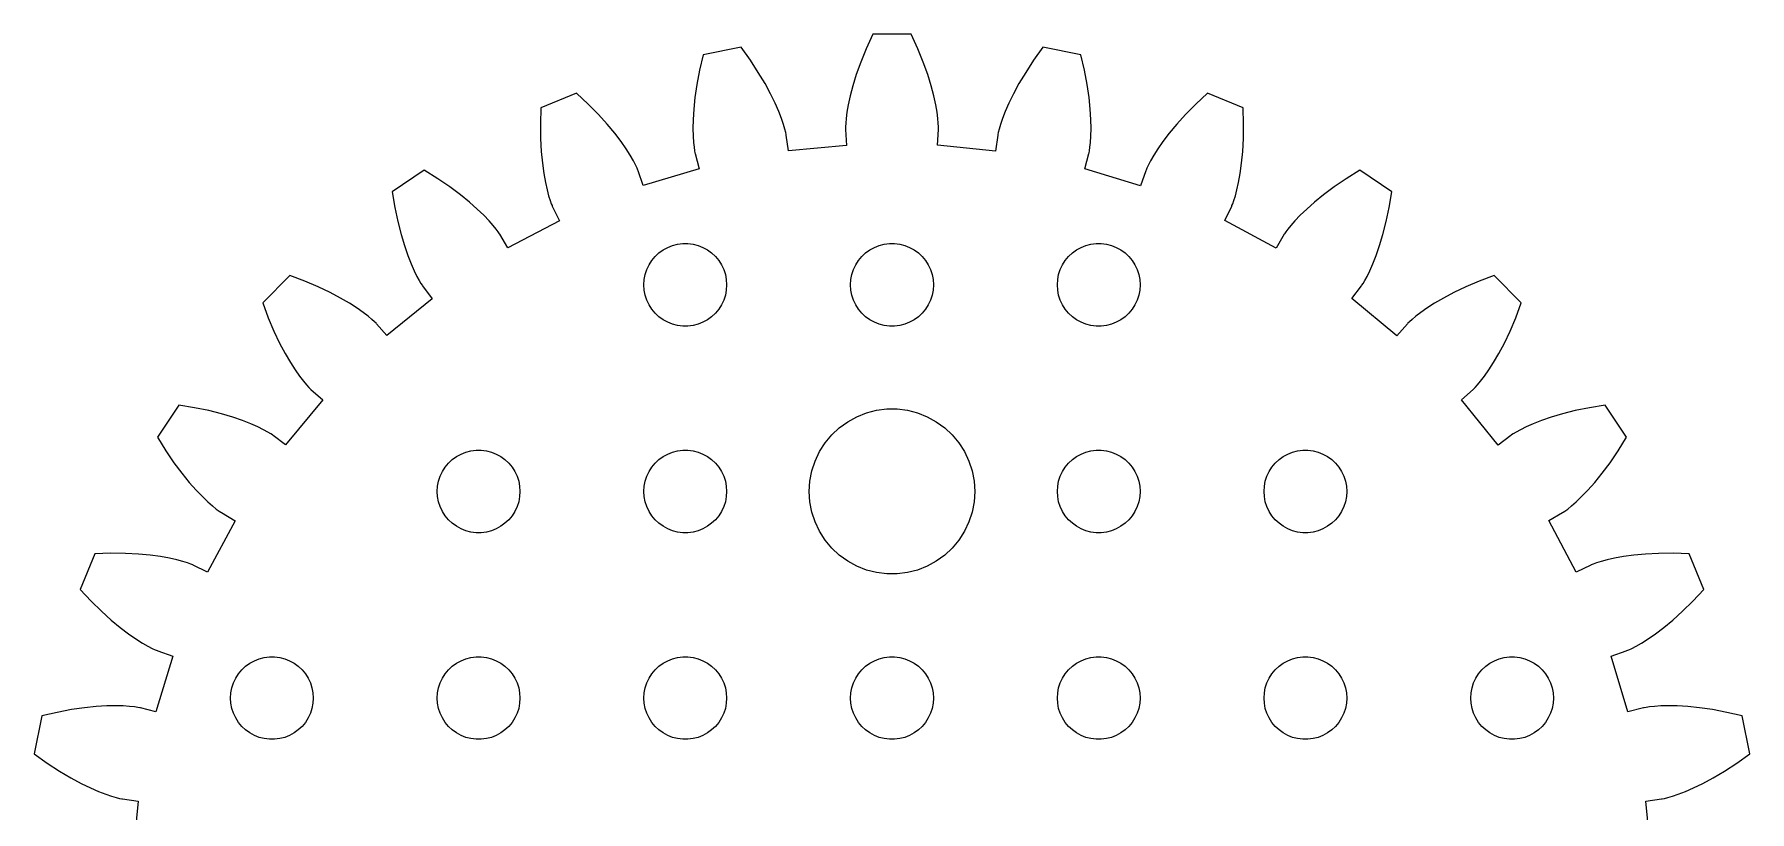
# Model space of a CAD drawing. Header units: metres. Extents: x -31.6 to 31.6, y 78.4 to 141.6.
# Drawn here: x -31.1 to 31.1, y 113.4 to 141.6 of the extents above; entities that cross this region are included whole.
import ezdxf

# ---------------------------------------------------------------- set-up
doc = ezdxf.new("R2010")
doc.units = ezdxf.units.M

msp = doc.modelspace()

# ---------------------------------------------------------------- linework, layer by layer
for p, q in [((-0.699661, 141.594), (-0.93837, 141.068)), ((0.699661, 141.594), (-0.699661, 141.594)), ((0.93837, 141.068), (0.699661, 141.594)), ((-6.84988, 140.85), (-6.98137, 140.288)), ((-5.47745, 141.123), (-6.84988, 140.85)), ((-5.14069, 140.654), (-5.47745, 141.123)), ((-0.93837, 141.068), (-1.13586, 140.579)), ((1.13586, 140.579), (0.93837, 141.068)), ((5.47745, 141.123), (5.14069, 140.654)), ((6.84988, 140.85), (5.47745, 141.123)), ((6.98137, 140.288), (6.84988, 140.85)), ((-6.98137, 140.288), (-7.07965, 139.77)), ((-4.85156, 140.213), (-5.14069, 140.654)), ((-4.60703, 139.803), (-4.85156, 140.213)), ((-1.29575, 140.129), (-1.42169, 139.721)), ((-1.13586, 140.579), (-1.29575, 140.129)), ((1.29575, 140.129), (1.13586, 140.579)), ((1.42169, 139.721), (1.29575, 140.129)), ((4.85156, 140.213), (4.60703, 139.803)), ((5.14069, 140.654), (4.85156, 140.213)), ((7.07965, 139.77), (6.98137, 140.288)), ((-11.4441, 139.457), (-12.7369, 138.921)), ((-11.0222, 139.062), (-11.4441, 139.457)), ((-7.07965, 139.77), (-7.14873, 139.297)), ((-4.40392, 139.427), (-4.60703, 139.803)), ((-1.42169, 139.721), (-1.51755, 139.357)), ((1.51755, 139.357), (1.42169, 139.721)), ((4.60703, 139.803), (4.40392, 139.427)), ((7.14873, 139.297), (7.07965, 139.77)), ((11.4441, 139.457), (11.0222, 139.062)), ((12.7369, 138.921), (11.4441, 139.457)), ((-12.7369, 138.921), (-12.7561, 138.344)), ((-10.6526, 138.686), (-11.0222, 139.062)), ((-7.19266, 138.873), (-7.21559, 138.497)), ((-7.14873, 139.297), (-7.19266, 138.873)), ((-4.23882, 139.089), (-4.40392, 139.427)), ((-4.10822, 138.789), (-4.23882, 139.089)), ((-1.58725, 139.038), (-1.63481, 138.766)), ((-1.51755, 139.357), (-1.58725, 139.038)), ((1.58725, 139.038), (1.51755, 139.357)), ((1.63481, 138.766), (1.58725, 139.038)), ((4.23882, 139.089), (4.10822, 138.789)), ((4.40392, 139.427), (4.23882, 139.089)), ((7.19266, 138.873), (7.14873, 139.297)), ((7.21559, 138.497), (7.19266, 138.873)), ((11.0222, 139.062), (10.6526, 138.686)), ((12.7561, 138.344), (12.7369, 138.921)), ((-12.7561, 138.344), (-12.7514, 137.816)), ((-10.3328, 138.331), (-10.6526, 138.686)), ((-10.0603, 138.003), (-10.3328, 138.331)), ((-7.21559, 138.497), (-7.22171, 138.17)), ((-4.00847, 138.532), (-4.10822, 138.789)), ((-3.93579, 138.318), (-4.00847, 138.532)), ((-3.88631, 138.149), (-3.93579, 138.318)), ((-1.68585, 138.241), (-1.68629, 138.165)), ((-1.67995, 138.366), (-1.68585, 138.241)), ((-1.66432, 138.541), (-1.67995, 138.366)), ((-1.63481, 138.766), (-1.66432, 138.541)), ((1.66432, 138.541), (1.63481, 138.766)), ((1.67995, 138.366), (1.66432, 138.541)), ((1.68585, 138.241), (1.67995, 138.366)), ((1.68629, 138.165), (1.68585, 138.241)), ((3.93579, 138.318), (3.88631, 138.149)), ((4.00847, 138.532), (3.93579, 138.318)), ((4.10822, 138.789), (4.00847, 138.532)), ((7.22171, 138.17), (7.21559, 138.497)), ((10.3328, 138.331), (10.0603, 138.003)), ((10.6526, 138.686), (10.3328, 138.331)), ((12.7514, 137.816), (12.7561, 138.344)), ((-12.7514, 137.816), (-12.727, 137.34)), ((-9.83228, 137.703), (-10.0603, 138.003)), ((-9.6458, 137.435), (-9.83228, 137.703)), ((-7.22171, 138.17), (-7.21526, 137.894)), ((-7.21526, 137.894), (-7.20049, 137.668)), ((-7.20049, 137.668), (-7.18164, 137.493)), ((-3.85603, 138.027), (-3.88631, 138.149)), ((-3.84091, 137.953), (-3.85603, 138.027)), ((-3.83679, 137.928), (-3.84091, 137.953)), ((-3.75867, 137.36), (-3.83679, 137.928)), ((-1.68629, 138.165), (-1.6855, 138.14)), ((-1.6855, 138.14), (-1.65065, 137.558)), ((1.65118, 137.567), (1.6855, 138.14)), ((3.75746, 137.351), (1.65118, 137.567)), ((1.6855, 138.14), (1.68629, 138.165)), ((3.83679, 137.928), (3.75746, 137.351)), ((3.84091, 137.953), (3.83679, 137.928)), ((3.85603, 138.027), (3.84091, 137.953)), ((3.88631, 138.149), (3.85603, 138.027)), ((7.18164, 137.493), (7.20049, 137.668)), ((7.20049, 137.668), (7.21526, 137.894)), ((7.21526, 137.894), (7.22171, 138.17)), ((9.83228, 137.703), (9.6458, 137.435)), ((10.0603, 138.003), (9.83228, 137.703)), ((12.727, 137.34), (12.7514, 137.816)), ((-12.727, 137.34), (-12.6872, 136.915)), ((-9.49771, 137.201), (-9.6458, 137.435)), ((-9.38467, 137.006), (-9.49771, 137.201)), ((-9.30321, 136.85), (-9.38467, 137.006)), ((-7.18164, 137.493), (-7.16296, 137.369)), ((-7.16296, 137.369), (-7.1487, 137.295)), ((-7.1487, 137.295), (-7.14302, 137.271)), ((-7.14302, 137.271), (-6.99532, 136.707)), ((-1.65065, 137.558), (-3.75867, 137.36)), ((6.99756, 136.715), (7.14302, 137.271)), ((7.14302, 137.271), (7.1487, 137.295)), ((7.1487, 137.295), (7.16296, 137.369)), ((7.16296, 137.369), (7.18164, 137.493)), ((9.38467, 137.006), (9.30321, 136.85)), ((9.49771, 137.201), (9.38467, 137.006)), ((9.6458, 137.435), (9.49771, 137.201)), ((12.6872, 136.915), (12.727, 137.34)), ((-16.9709, 136.658), (-18.1344, 135.881)), ((-16.4801, 136.353), (-16.9709, 136.658)), ((-16.0442, 136.056), (-16.4801, 136.353)), ((-12.6872, 136.915), (-12.6363, 136.541)), ((-12.6363, 136.541), (-12.5787, 136.22)), ((-9.24976, 136.736), (-9.30321, 136.85)), ((-9.2205, 136.667), (-9.24976, 136.736)), ((-9.21164, 136.643), (-9.2205, 136.667)), ((-9.02405, 136.101), (-9.21164, 136.643)), ((-6.99532, 136.707), (-9.02405, 136.101)), ((9.02116, 136.092), (6.99756, 136.715)), ((9.21164, 136.643), (9.02116, 136.092)), ((9.2205, 136.667), (9.21164, 136.643)), ((9.24976, 136.736), (9.2205, 136.667)), ((9.30321, 136.85), (9.24976, 136.736)), ((12.5787, 136.22), (12.6363, 136.541)), ((12.6363, 136.541), (12.6872, 136.915)), ((16.4801, 136.353), (16.0442, 136.056)), ((16.9709, 136.658), (16.4801, 136.353)), ((18.1344, 135.881), (16.9709, 136.658)), ((-18.1344, 135.881), (-18.0406, 135.311)), ((-15.6614, 135.771), (-16.0442, 136.056)), ((-15.33, 135.502), (-15.6614, 135.771)), ((-12.5787, 136.22), (-12.5184, 135.95)), ((-12.5184, 135.95), (-12.4599, 135.732)), ((-12.4599, 135.732), (-12.4073, 135.564)), ((12.4073, 135.564), (12.4599, 135.732)), ((12.4599, 135.732), (12.5184, 135.95)), ((12.5184, 135.95), (12.5787, 136.22)), ((15.6614, 135.771), (15.33, 135.502)), ((16.0442, 136.056), (15.6614, 135.771)), ((18.0406, 135.311), (18.1344, 135.881)), ((-18.0406, 135.311), (-17.9331, 134.794)), ((-15.0479, 135.252), (-15.33, 135.502)), ((-14.8127, 135.026), (-15.0479, 135.252)), ((-12.4073, 135.564), (-12.3648, 135.446)), ((-12.3648, 135.446), (-12.3364, 135.376)), ((-12.3364, 135.376), (-12.326, 135.353)), ((-12.326, 135.353), (-12.0712, 134.829)), ((12.075, 134.837), (12.326, 135.353)), ((12.326, 135.353), (12.3364, 135.376)), ((12.3364, 135.376), (12.3648, 135.446)), ((12.3648, 135.446), (12.4073, 135.564)), ((15.0479, 135.252), (14.8127, 135.026)), ((15.33, 135.502), (15.0479, 135.252)), ((17.9331, 134.794), (18.0406, 135.311)), ((-17.9331, 134.794), (-17.8162, 134.332)), ((-14.6219, 134.826), (-14.8127, 135.026)), ((-14.4729, 134.656), (-14.6219, 134.826)), ((-14.3626, 134.519), (-14.4729, 134.656)), ((-14.288, 134.418), (-14.3626, 134.519)), ((-12.0712, 134.829), (-13.9426, 133.839)), ((13.9382, 133.831), (12.075, 134.837)), ((14.3626, 134.519), (14.288, 134.418)), ((14.4729, 134.656), (14.3626, 134.519)), ((14.6219, 134.826), (14.4729, 134.656)), ((14.8127, 135.026), (14.6219, 134.826)), ((17.8162, 134.332), (17.9331, 134.794)), ((-17.8162, 134.332), (-17.6942, 133.922)), ((-17.6942, 133.922), (-17.5715, 133.566)), ((-14.2458, 134.356), (-14.288, 134.418)), ((-14.2325, 134.334), (-14.2458, 134.356)), ((-13.9426, 133.839), (-14.2325, 134.334)), ((-8.30373, 133.766), (-8.13866, 133.857)), ((-8.13866, 133.857), (-7.96352, 133.927)), ((-7.96352, 133.927), (-7.78107, 133.973)), ((-7.78107, 133.973), (-7.59418, 133.997)), ((-7.59418, 133.997), (-7.40581, 133.997)), ((-7.40581, 133.997), (-7.21892, 133.973)), ((-7.21892, 133.973), (-7.03647, 133.927)), ((-7.03647, 133.927), (-6.86133, 133.857)), ((-6.86133, 133.857), (-6.69626, 133.766)), ((-0.803726, 133.766), (-0.638657, 133.857)), ((-0.638657, 133.857), (-0.463516, 133.927)), ((-0.463516, 133.927), (-0.281067, 133.973)), ((-0.281067, 133.973), (-0.094177, 133.997)), ((-0.094177, 133.997), (0.094177, 133.997)), ((0.094177, 133.997), (0.281067, 133.973)), ((0.281067, 133.973), (0.463516, 133.927)), ((0.463516, 133.927), (0.638657, 133.857)), ((0.638657, 133.857), (0.803726, 133.766)), ((6.69626, 133.766), (6.86133, 133.857)), ((6.86133, 133.857), (7.03647, 133.927)), ((7.03647, 133.927), (7.21892, 133.973)), ((7.21892, 133.973), (7.40581, 133.997)), ((7.40581, 133.997), (7.59418, 133.997)), ((7.59418, 133.997), (7.78107, 133.973)), ((7.78107, 133.973), (7.96352, 133.927)), ((7.96352, 133.927), (8.13866, 133.857)), ((8.13866, 133.857), (8.30373, 133.766)), ((14.2325, 134.334), (13.9382, 133.831)), ((14.2458, 134.356), (14.2325, 134.334)), ((14.288, 134.418), (14.2458, 134.356)), ((17.5715, 133.566), (17.6942, 133.922)), ((17.6942, 133.922), (17.8162, 134.332)), ((-17.5715, 133.566), (-17.4522, 133.262)), ((-17.4522, 133.262), (-17.3405, 133.009)), ((-8.89465, 133.052), (-8.81445, 133.223)), ((-8.81445, 133.223), (-8.71352, 133.382)), ((-8.71352, 133.382), (-8.59344, 133.527)), ((-8.59344, 133.527), (-8.45613, 133.656)), ((-8.45613, 133.656), (-8.30373, 133.766)), ((-6.69626, 133.766), (-6.54385, 133.656)), ((-6.54385, 133.656), (-6.40654, 133.527)), ((-6.40654, 133.527), (-6.28647, 133.382)), ((-6.28647, 133.382), (-6.18553, 133.223)), ((-6.18553, 133.223), (-6.10533, 133.052)), ((-1.39465, 133.052), (-1.31445, 133.223)), ((-1.31445, 133.223), (-1.21352, 133.382)), ((-1.21352, 133.382), (-1.09344, 133.527)), ((-1.09344, 133.527), (-0.956131, 133.656)), ((-0.956131, 133.656), (-0.803726, 133.766)), ((0.803726, 133.766), (0.956131, 133.656)), ((0.956131, 133.656), (1.09344, 133.527)), ((1.09344, 133.527), (1.21352, 133.382)), ((1.21352, 133.382), (1.31445, 133.223)), ((1.31445, 133.223), (1.39465, 133.052)), ((6.10533, 133.052), (6.18553, 133.223)), ((6.18553, 133.223), (6.28647, 133.382)), ((6.28647, 133.382), (6.40654, 133.527)), ((6.40654, 133.527), (6.54385, 133.656)), ((6.54385, 133.656), (6.69626, 133.766)), ((8.30373, 133.766), (8.45613, 133.656)), ((8.45613, 133.656), (8.59344, 133.527)), ((8.59344, 133.527), (8.71352, 133.382)), ((8.71352, 133.382), (8.81445, 133.223)), ((8.81445, 133.223), (8.89465, 133.052)), ((17.3405, 133.009), (17.4522, 133.262)), ((17.4522, 133.262), (17.5715, 133.566)), ((-21.8455, 132.835), (-22.835, 131.846)), ((-21.3047, 132.632), (-21.8455, 132.835)), ((-20.8192, 132.426), (-21.3047, 132.632)), ((-17.3405, 133.009), (-17.2406, 132.807)), ((-17.2406, 132.807), (-17.1562, 132.652)), ((-17.1562, 132.652), (-17.0915, 132.545)), ((-9, 132.5), (-8.98816, 132.688)), ((-8.98816, 132.688), (-8.95287, 132.873)), ((-8.95287, 132.873), (-8.89465, 133.052)), ((-6.10533, 133.052), (-6.04712, 132.873)), ((-6.04712, 132.873), (-6.01183, 132.688)), ((-6.01183, 132.688), (-6, 132.5)), ((-1.5, 132.5), (-1.48816, 132.688)), ((-1.48816, 132.688), (-1.45287, 132.873)), ((-1.45287, 132.873), (-1.39465, 133.052)), ((1.39465, 133.052), (1.45287, 132.873)), ((1.45287, 132.873), (1.48816, 132.688)), ((1.48816, 132.688), (1.5, 132.5)), ((6, 132.5), (6.01183, 132.688)), ((6.01183, 132.688), (6.04712, 132.873)), ((6.04712, 132.873), (6.10533, 133.052)), ((8.89465, 133.052), (8.95287, 132.873)), ((8.95287, 132.873), (8.98816, 132.688)), ((8.98816, 132.688), (9, 132.5)), ((17.0915, 132.545), (17.1562, 132.652)), ((17.1562, 132.652), (17.2406, 132.807)), ((17.2406, 132.807), (17.3405, 133.009)), ((21.3047, 132.632), (20.8192, 132.426)), ((21.8455, 132.835), (21.3047, 132.632)), ((22.835, 131.846), (21.8455, 132.835)), ((-20.3882, 132.221), (-20.8192, 132.426)), ((-20.0107, 132.021), (-20.3882, 132.221)), ((-19.6852, 131.831), (-20.0107, 132.021)), ((-16.6831, 131.997), (-18.3254, 130.661)), ((-17.0915, 132.545), (-17.05, 132.482)), ((-17.05, 132.482), (-17.0354, 132.461)), ((-17.0354, 132.461), (-16.6831, 131.997)), ((-8.98816, 132.312), (-9, 132.5)), ((-8.95287, 132.127), (-8.98816, 132.312)), ((-8.89465, 131.948), (-8.95287, 132.127)), ((-6.04712, 132.127), (-6.10533, 131.948)), ((-6.01183, 132.312), (-6.04712, 132.127)), ((-6, 132.5), (-6.01183, 132.312)), ((-1.48816, 132.312), (-1.5, 132.5)), ((-1.45287, 132.127), (-1.48816, 132.312)), ((-1.39465, 131.948), (-1.45287, 132.127)), ((1.45287, 132.127), (1.39465, 131.948)), ((1.48816, 132.312), (1.45287, 132.127)), ((1.5, 132.5), (1.48816, 132.312)), ((6.01183, 132.312), (6, 132.5)), ((6.04712, 132.127), (6.01183, 132.312)), ((6.10533, 131.948), (6.04712, 132.127)), ((8.95287, 132.127), (8.89465, 131.948)), ((8.98816, 132.312), (8.95287, 132.127)), ((9, 132.5), (8.98816, 132.312)), ((16.6885, 132.004), (17.0354, 132.461)), ((18.3196, 130.654), (16.6885, 132.004)), ((17.0354, 132.461), (17.05, 132.482)), ((17.05, 132.482), (17.0915, 132.545)), ((20.0107, 132.021), (19.6852, 131.831)), ((20.3882, 132.221), (20.0107, 132.021)), ((20.8192, 132.426), (20.3882, 132.221)), ((-22.835, 131.846), (-22.6318, 131.305)), ((-19.4104, 131.655), (-19.6852, 131.831)), ((-19.1843, 131.496), (-19.4104, 131.655)), ((-19.0049, 131.359), (-19.1843, 131.496)), ((-18.8701, 131.246), (-19.0049, 131.359)), ((-8.81445, 131.777), (-8.89465, 131.948)), ((-8.71352, 131.618), (-8.81445, 131.777)), ((-8.59344, 131.473), (-8.71352, 131.618)), ((-8.45613, 131.344), (-8.59344, 131.473)), ((-8.30373, 131.234), (-8.45613, 131.344)), ((-6.54385, 131.344), (-6.69626, 131.234)), ((-6.40654, 131.473), (-6.54385, 131.344)), ((-6.28647, 131.618), (-6.40654, 131.473)), ((-6.18553, 131.777), (-6.28647, 131.618)), ((-6.10533, 131.948), (-6.18553, 131.777)), ((-1.31445, 131.777), (-1.39465, 131.948)), ((-1.21352, 131.618), (-1.31445, 131.777)), ((-1.09344, 131.473), (-1.21352, 131.618)), ((-0.956131, 131.344), (-1.09344, 131.473)), ((-0.803726, 131.234), (-0.956131, 131.344)), ((0.956131, 131.344), (0.803726, 131.234)), ((1.09344, 131.473), (0.956131, 131.344)), ((1.21352, 131.618), (1.09344, 131.473)), ((1.31445, 131.777), (1.21352, 131.618)), ((1.39465, 131.948), (1.31445, 131.777)), ((6.18553, 131.777), (6.10533, 131.948)), ((6.28647, 131.618), (6.18553, 131.777)), ((6.40654, 131.473), (6.28647, 131.618)), ((6.54385, 131.344), (6.40654, 131.473)), ((6.69626, 131.234), (6.54385, 131.344)), ((8.45613, 131.344), (8.30373, 131.234)), ((8.59344, 131.473), (8.45613, 131.344)), ((8.71352, 131.618), (8.59344, 131.473)), ((8.81445, 131.777), (8.71352, 131.618)), ((8.89465, 131.948), (8.81445, 131.777)), ((19.0049, 131.359), (18.8701, 131.246)), ((19.1843, 131.496), (19.0049, 131.359)), ((19.4104, 131.655), (19.1843, 131.496)), ((19.6852, 131.831), (19.4104, 131.655)), ((22.6318, 131.305), (22.835, 131.846)), ((-22.6318, 131.305), (-22.4256, 130.819)), ((-22.4256, 130.819), (-22.2207, 130.388)), ((-18.7772, 131.161), (-18.8701, 131.246)), ((-18.7236, 131.108), (-18.7772, 131.161)), ((-18.7064, 131.09), (-18.7236, 131.108)), ((-18.3254, 130.661), (-18.7064, 131.09)), ((-8.13866, 131.143), (-8.30373, 131.234)), ((-7.96352, 131.073), (-8.13866, 131.143)), ((-7.78107, 131.027), (-7.96352, 131.073)), ((-7.59418, 131.003), (-7.78107, 131.027)), ((-7.40581, 131.003), (-7.59418, 131.003)), ((-7.21892, 131.027), (-7.40581, 131.003)), ((-7.03647, 131.073), (-7.21892, 131.027)), ((-6.86133, 131.143), (-7.03647, 131.073)), ((-6.69626, 131.234), (-6.86133, 131.143)), ((-0.638657, 131.143), (-0.803726, 131.234)), ((-0.463516, 131.073), (-0.638657, 131.143)), ((-0.281067, 131.027), (-0.463516, 131.073)), ((-0.094177, 131.003), (-0.281067, 131.027)), ((0.094177, 131.003), (-0.094177, 131.003)), ((0.281067, 131.027), (0.094177, 131.003)), ((0.463516, 131.073), (0.281067, 131.027)), ((0.638657, 131.143), (0.463516, 131.073)), ((0.803726, 131.234), (0.638657, 131.143)), ((6.86133, 131.143), (6.69626, 131.234)), ((7.03647, 131.073), (6.86133, 131.143)), ((7.21892, 131.027), (7.03647, 131.073)), ((7.40581, 131.003), (7.21892, 131.027)), ((7.59418, 131.003), (7.40581, 131.003)), ((7.78107, 131.027), (7.59418, 131.003)), ((7.96352, 131.073), (7.78107, 131.027)), ((8.13866, 131.143), (7.96352, 131.073)), ((8.30373, 131.234), (8.13866, 131.143)), ((18.7064, 131.09), (18.3196, 130.654)), ((18.7236, 131.108), (18.7064, 131.09)), ((18.7772, 131.161), (18.7236, 131.108)), ((18.8701, 131.246), (18.7772, 131.161)), ((22.2207, 130.388), (22.4256, 130.819)), ((22.4256, 130.819), (22.6318, 131.305)), ((-22.2207, 130.388), (-22.0212, 130.011)), ((22.0212, 130.011), (22.2207, 130.388)), ((-22.0212, 130.011), (-21.8314, 129.685)), ((-21.8314, 129.685), (-21.6551, 129.41)), ((21.6551, 129.41), (21.8314, 129.685)), ((21.8314, 129.685), (22.0212, 130.011)), ((-21.6551, 129.41), (-21.4963, 129.184)), ((-21.4963, 129.184), (-21.3587, 129.005)), ((-21.3587, 129.005), (-21.2458, 128.87)), ((-21.2458, 128.87), (-21.1613, 128.777)), ((21.1613, 128.777), (21.2458, 128.87)), ((21.2458, 128.87), (21.3587, 129.005)), ((21.3587, 129.005), (21.4963, 129.184)), ((21.4963, 129.184), (21.6551, 129.41)), ((-20.6539, 128.32), (-22.004, 126.688)), ((-21.1613, 128.777), (-21.1084, 128.724)), ((-21.1084, 128.724), (-21.09, 128.706)), ((-21.09, 128.706), (-20.6539, 128.32)), ((20.6606, 128.325), (21.09, 128.706)), ((21.997, 126.683), (20.6606, 128.325)), ((21.09, 128.706), (21.1084, 128.724)), ((21.1084, 128.724), (21.1613, 128.777)), ((-25.8807, 128.134), (-26.6581, 126.971)), ((-25.3106, 128.041), (-25.8807, 128.134)), ((-24.7942, 127.933), (-25.3106, 128.041)), ((-24.3315, 127.816), (-24.7942, 127.933)), ((-23.9223, 127.694), (-24.3315, 127.816)), ((-23.5661, 127.571), (-23.9223, 127.694)), ((-1.60747, 127.533), (-1.27733, 127.714)), ((-1.27733, 127.714), (-0.927048, 127.853)), ((-0.927048, 127.853), (-0.562134, 127.947)), ((-0.562134, 127.947), (-0.18837, 127.994)), ((-0.18837, 127.994), (0.18837, 127.994)), ((0.18837, 127.994), (0.562134, 127.947)), ((0.562134, 127.947), (0.927048, 127.853)), ((0.927048, 127.853), (1.27733, 127.714)), ((1.27733, 127.714), (1.60747, 127.533)), ((23.9223, 127.694), (23.5661, 127.571)), ((24.3315, 127.816), (23.9223, 127.694)), ((24.7942, 127.933), (24.3315, 127.816)), ((25.3106, 128.041), (24.7942, 127.933)), ((25.8807, 128.134), (25.3106, 128.041)), ((26.6581, 126.971), (25.8807, 128.134)), ((-23.2621, 127.452), (-23.5661, 127.571)), ((-23.0094, 127.341), (-23.2621, 127.452)), ((-22.8066, 127.241), (-23.0094, 127.341)), ((-22.6523, 127.156), (-22.8066, 127.241)), ((-22.5448, 127.091), (-22.6523, 127.156)), ((-22.4819, 127.05), (-22.5448, 127.091)), ((-22.4614, 127.035), (-22.4819, 127.05)), ((-22.004, 126.688), (-22.4614, 127.035)), ((-2.42705, 126.763), (-2.1869, 127.054)), ((-2.1869, 127.054), (-1.91226, 127.312)), ((-1.91226, 127.312), (-1.60747, 127.533)), ((1.60747, 127.533), (1.91226, 127.312)), ((1.91226, 127.312), (2.1869, 127.054)), ((2.1869, 127.054), (2.42705, 126.763)), ((22.4614, 127.035), (21.997, 126.683)), ((22.4819, 127.05), (22.4614, 127.035)), ((22.5448, 127.091), (22.4819, 127.05)), ((22.6523, 127.156), (22.5448, 127.091)), ((22.8066, 127.241), (22.6523, 127.156)), ((23.0094, 127.341), (22.8066, 127.241)), ((23.2621, 127.452), (23.0094, 127.341)), ((23.5661, 127.571), (23.2621, 127.452)), ((-26.6581, 126.971), (-26.3533, 126.48)), ((-26.3533, 126.48), (-26.0563, 126.044)), ((-15.6387, 126.357), (-15.4635, 126.427)), ((-15.4635, 126.427), (-15.2811, 126.473)), ((-15.2811, 126.473), (-15.0942, 126.497)), ((-15.0942, 126.497), (-14.9058, 126.497)), ((-14.9058, 126.497), (-14.7189, 126.473)), ((-14.7189, 126.473), (-14.5365, 126.427)), ((-14.5365, 126.427), (-14.3613, 126.357)), ((-8.13866, 126.357), (-7.96352, 126.427)), ((-7.96352, 126.427), (-7.78107, 126.473)), ((-7.78107, 126.473), (-7.59418, 126.497)), ((-7.59418, 126.497), (-7.40581, 126.497)), ((-7.40581, 126.497), (-7.21892, 126.473)), ((-7.21892, 126.473), (-7.03647, 126.427)), ((-7.03647, 126.427), (-6.86133, 126.357)), ((-2.78932, 126.104), (-2.62891, 126.445)), ((-2.62891, 126.445), (-2.42705, 126.763)), ((2.42705, 126.763), (2.62891, 126.445)), ((2.62891, 126.445), (2.78932, 126.104)), ((6.86133, 126.357), (7.03647, 126.427)), ((7.03647, 126.427), (7.21892, 126.473)), ((7.21892, 126.473), (7.40581, 126.497)), ((7.40581, 126.497), (7.59418, 126.497)), ((7.59418, 126.497), (7.78107, 126.473)), ((7.78107, 126.473), (7.96352, 126.427)), ((7.96352, 126.427), (8.13866, 126.357)), ((14.3613, 126.357), (14.5365, 126.427)), ((14.5365, 126.427), (14.7189, 126.473)), ((14.7189, 126.473), (14.9058, 126.497)), ((14.9058, 126.497), (15.0942, 126.497)), ((15.0942, 126.497), (15.2811, 126.473)), ((15.2811, 126.473), (15.4635, 126.427)), ((15.4635, 126.427), (15.6387, 126.357)), ((26.0563, 126.044), (26.3533, 126.48)), ((26.3533, 126.48), (26.6581, 126.971)), ((-26.0563, 126.044), (-25.7713, 125.661)), ((-16.3145, 125.723), (-16.2135, 125.882)), ((-16.2135, 125.882), (-16.0934, 126.027)), ((-16.0934, 126.027), (-15.9561, 126.156)), ((-15.9561, 126.156), (-15.8037, 126.266)), ((-15.8037, 126.266), (-15.6387, 126.357)), ((-14.3613, 126.357), (-14.1963, 126.266)), ((-14.1963, 126.266), (-14.0439, 126.156)), ((-14.0439, 126.156), (-13.9065, 126.027)), ((-13.9065, 126.027), (-13.7865, 125.882)), ((-13.7865, 125.882), (-13.6855, 125.723)), ((-8.81445, 125.723), (-8.71352, 125.882)), ((-8.71352, 125.882), (-8.59344, 126.027)), ((-8.59344, 126.027), (-8.45613, 126.156)), ((-8.45613, 126.156), (-8.30373, 126.266)), ((-8.30373, 126.266), (-8.13866, 126.357)), ((-6.86133, 126.357), (-6.69626, 126.266)), ((-6.69626, 126.266), (-6.54385, 126.156)), ((-6.54385, 126.156), (-6.40654, 126.027)), ((-6.40654, 126.027), (-6.28647, 125.882)), ((-6.28647, 125.882), (-6.18553, 125.723)), ((-2.97633, 125.376), (-2.90575, 125.746)), ((-2.90575, 125.746), (-2.78932, 126.104)), ((2.78932, 126.104), (2.90575, 125.746)), ((2.90575, 125.746), (2.97633, 125.376)), ((6.18553, 125.723), (6.28647, 125.882)), ((6.28647, 125.882), (6.40654, 126.027)), ((6.40654, 126.027), (6.54385, 126.156)), ((6.54385, 126.156), (6.69626, 126.266)), ((6.69626, 126.266), (6.86133, 126.357)), ((8.13866, 126.357), (8.30373, 126.266)), ((8.30373, 126.266), (8.45613, 126.156)), ((8.45613, 126.156), (8.59344, 126.027)), ((8.59344, 126.027), (8.71352, 125.882)), ((8.71352, 125.882), (8.81445, 125.723)), ((13.6855, 125.723), (13.7865, 125.882)), ((13.7865, 125.882), (13.9065, 126.027)), ((13.9065, 126.027), (14.0439, 126.156)), ((14.0439, 126.156), (14.1963, 126.266)), ((14.1963, 126.266), (14.3613, 126.357)), ((15.6387, 126.357), (15.8037, 126.266)), ((15.8037, 126.266), (15.9561, 126.156)), ((15.9561, 126.156), (16.0934, 126.027)), ((16.0934, 126.027), (16.2135, 125.882)), ((16.2135, 125.882), (16.3145, 125.723)), ((25.7713, 125.661), (26.0563, 126.044)), ((-25.7713, 125.661), (-25.502, 125.33)), ((-25.502, 125.33), (-25.2523, 125.048)), ((-16.5, 125), (-16.4882, 125.188)), ((-16.4882, 125.188), (-16.4529, 125.373)), ((-16.4529, 125.373), (-16.3947, 125.552)), ((-16.3947, 125.552), (-16.3145, 125.723)), ((-13.6855, 125.723), (-13.6053, 125.552)), ((-13.6053, 125.552), (-13.5471, 125.373)), ((-13.5471, 125.373), (-13.5118, 125.188)), ((-13.5118, 125.188), (-13.5, 125)), ((-9, 125), (-8.98816, 125.188)), ((-8.98816, 125.188), (-8.95287, 125.373)), ((-8.95287, 125.373), (-8.89465, 125.552)), ((-8.89465, 125.552), (-8.81445, 125.723)), ((-6.18553, 125.723), (-6.10533, 125.552)), ((-6.10533, 125.552), (-6.04712, 125.373)), ((-6.04712, 125.373), (-6.01183, 125.188)), ((-6.01183, 125.188), (-6, 125)), ((-3, 125), (-2.97633, 125.376)), ((2.97633, 125.376), (3, 125)), ((6, 125), (6.01183, 125.188)), ((6.01183, 125.188), (6.04712, 125.373)), ((6.04712, 125.373), (6.10533, 125.552)), ((6.10533, 125.552), (6.18553, 125.723)), ((8.81445, 125.723), (8.89465, 125.552)), ((8.89465, 125.552), (8.95287, 125.373)), ((8.95287, 125.373), (8.98816, 125.188)), ((8.98816, 125.188), (9, 125)), ((13.5, 125), (13.5118, 125.188)), ((13.5118, 125.188), (13.5471, 125.373)), ((13.5471, 125.373), (13.6053, 125.552)), ((13.6053, 125.552), (13.6855, 125.723)), ((16.3145, 125.723), (16.3947, 125.552)), ((16.3947, 125.552), (16.4529, 125.373)), ((16.4529, 125.373), (16.4882, 125.188)), ((16.4882, 125.188), (16.5, 125)), ((25.2523, 125.048), (25.502, 125.33)), ((25.502, 125.33), (25.7713, 125.661)), ((-25.2523, 125.048), (-25.0258, 124.813)), ((-25.0258, 124.813), (-24.8259, 124.622)), ((-24.8259, 124.622), (-24.6559, 124.473)), ((-16.4882, 124.812), (-16.5, 125)), ((-16.4529, 124.627), (-16.4882, 124.812)), ((-16.3947, 124.448), (-16.4529, 124.627)), ((-13.5471, 124.627), (-13.6053, 124.448)), ((-13.5118, 124.812), (-13.5471, 124.627)), ((-13.5, 125), (-13.5118, 124.812)), ((-8.98816, 124.812), (-9, 125)), ((-8.95287, 124.627), (-8.98816, 124.812)), ((-8.89465, 124.448), (-8.95287, 124.627)), ((-6.04712, 124.627), (-6.10533, 124.448)), ((-6.01183, 124.812), (-6.04712, 124.627)), ((-6, 125), (-6.01183, 124.812)), ((-2.97633, 124.624), (-3, 125)), ((-2.90575, 124.254), (-2.97633, 124.624)), ((2.97633, 124.624), (2.90575, 124.254)), ((3, 125), (2.97633, 124.624)), ((6.01183, 124.812), (6, 125)), ((6.04712, 124.627), (6.01183, 124.812)), ((6.10533, 124.448), (6.04712, 124.627)), ((8.95287, 124.627), (8.89465, 124.448)), ((8.98816, 124.812), (8.95287, 124.627)), ((9, 125), (8.98816, 124.812)), ((13.5118, 124.812), (13.5, 125)), ((13.5471, 124.627), (13.5118, 124.812)), ((13.6053, 124.448), (13.5471, 124.627)), ((16.4529, 124.627), (16.3947, 124.448)), ((16.4882, 124.812), (16.4529, 124.627)), ((16.5, 125), (16.4882, 124.812)), ((24.6559, 124.473), (24.8259, 124.622)), ((24.8259, 124.622), (25.0258, 124.813)), ((25.0258, 124.813), (25.2523, 125.048)), ((-23.8311, 123.938), (-24.8369, 122.075)), ((-24.6559, 124.473), (-24.519, 124.363)), ((-24.519, 124.363), (-24.418, 124.288)), ((-24.418, 124.288), (-24.3556, 124.246)), ((-24.3556, 124.246), (-24.3342, 124.232)), ((-24.3342, 124.232), (-23.8311, 123.938)), ((-16.3145, 124.277), (-16.3947, 124.448)), ((-16.2135, 124.118), (-16.3145, 124.277)), ((-16.0934, 123.973), (-16.2135, 124.118)), ((-15.9561, 123.844), (-16.0934, 123.973)), ((-13.9065, 123.973), (-14.0439, 123.844)), ((-13.7865, 124.118), (-13.9065, 123.973)), ((-13.6855, 124.277), (-13.7865, 124.118)), ((-13.6053, 124.448), (-13.6855, 124.277)), ((-8.81445, 124.277), (-8.89465, 124.448)), ((-8.71352, 124.118), (-8.81445, 124.277)), ((-8.59344, 123.973), (-8.71352, 124.118)), ((-8.45613, 123.844), (-8.59344, 123.973)), ((-6.40654, 123.973), (-6.54385, 123.844)), ((-6.28647, 124.118), (-6.40654, 123.973)), ((-6.18553, 124.277), (-6.28647, 124.118)), ((-6.10533, 124.448), (-6.18553, 124.277)), ((-2.78932, 123.896), (-2.90575, 124.254)), ((-2.62891, 123.555), (-2.78932, 123.896)), ((2.78932, 123.896), (2.62891, 123.555)), ((2.90575, 124.254), (2.78932, 123.896)), ((6.18553, 124.277), (6.10533, 124.448)), ((6.28647, 124.118), (6.18553, 124.277)), ((6.40654, 123.973), (6.28647, 124.118)), ((6.54385, 123.844), (6.40654, 123.973)), ((8.59344, 123.973), (8.45613, 123.844)), ((8.71352, 124.118), (8.59344, 123.973)), ((8.81445, 124.277), (8.71352, 124.118)), ((8.89465, 124.448), (8.81445, 124.277)), ((13.6855, 124.277), (13.6053, 124.448)), ((13.7865, 124.118), (13.6855, 124.277)), ((13.9065, 123.973), (13.7865, 124.118)), ((14.0439, 123.844), (13.9065, 123.973)), ((16.0934, 123.973), (15.9561, 123.844)), ((16.2135, 124.118), (16.0934, 123.973)), ((16.3145, 124.277), (16.2135, 124.118)), ((16.3947, 124.448), (16.3145, 124.277)), ((23.8387, 123.943), (24.3342, 124.232)), ((24.829, 122.071), (23.8387, 123.943)), ((24.3342, 124.232), (24.3556, 124.246)), ((24.3556, 124.246), (24.418, 124.288)), ((24.418, 124.288), (24.519, 124.363)), ((24.519, 124.363), (24.6559, 124.473)), ((-15.8037, 123.734), (-15.9561, 123.844)), ((-15.6387, 123.643), (-15.8037, 123.734)), ((-15.4635, 123.573), (-15.6387, 123.643)), ((-15.2811, 123.527), (-15.4635, 123.573)), ((-15.0942, 123.503), (-15.2811, 123.527)), ((-14.9058, 123.503), (-15.0942, 123.503)), ((-14.7189, 123.527), (-14.9058, 123.503)), ((-14.5365, 123.573), (-14.7189, 123.527)), ((-14.3613, 123.643), (-14.5365, 123.573)), ((-14.1963, 123.734), (-14.3613, 123.643)), ((-14.0439, 123.844), (-14.1963, 123.734)), ((-8.30373, 123.734), (-8.45613, 123.844)), ((-8.13866, 123.643), (-8.30373, 123.734)), ((-7.96352, 123.573), (-8.13866, 123.643)), ((-7.78107, 123.527), (-7.96352, 123.573)), ((-7.59418, 123.503), (-7.78107, 123.527)), ((-7.40581, 123.503), (-7.59418, 123.503)), ((-7.21892, 123.527), (-7.40581, 123.503)), ((-7.03647, 123.573), (-7.21892, 123.527)), ((-6.86133, 123.643), (-7.03647, 123.573)), ((-6.69626, 123.734), (-6.86133, 123.643)), ((-6.54385, 123.844), (-6.69626, 123.734)), ((-2.42705, 123.237), (-2.62891, 123.555)), ((2.62891, 123.555), (2.42705, 123.237)), ((6.69626, 123.734), (6.54385, 123.844)), ((6.86133, 123.643), (6.69626, 123.734)), ((7.03647, 123.573), (6.86133, 123.643)), ((7.21892, 123.527), (7.03647, 123.573)), ((7.40581, 123.503), (7.21892, 123.527)), ((7.59418, 123.503), (7.40581, 123.503)), ((7.78107, 123.527), (7.59418, 123.503)), ((7.96352, 123.573), (7.78107, 123.527)), ((8.13866, 123.643), (7.96352, 123.573)), ((8.30373, 123.734), (8.13866, 123.643)), ((8.45613, 123.844), (8.30373, 123.734)), ((14.1963, 123.734), (14.0439, 123.844)), ((14.3613, 123.643), (14.1963, 123.734)), ((14.5365, 123.573), (14.3613, 123.643)), ((14.7189, 123.527), (14.5365, 123.573)), ((14.9058, 123.503), (14.7189, 123.527)), ((15.0942, 123.503), (14.9058, 123.503)), ((15.2811, 123.527), (15.0942, 123.503)), ((15.4635, 123.573), (15.2811, 123.527)), ((15.6387, 123.643), (15.4635, 123.573)), ((15.8037, 123.734), (15.6387, 123.643)), ((15.9561, 123.844), (15.8037, 123.734)), ((-28.9212, 122.737), (-29.4567, 121.444)), ((-28.3438, 122.756), (-28.9212, 122.737)), ((-27.8164, 122.751), (-28.3438, 122.756)), ((-27.3398, 122.727), (-27.8164, 122.751)), ((-26.9146, 122.687), (-27.3398, 122.727)), ((-26.5413, 122.636), (-26.9146, 122.687)), ((-26.2199, 122.579), (-26.5413, 122.636)), ((-2.1869, 122.946), (-2.42705, 123.237)), ((-1.91226, 122.688), (-2.1869, 122.946)), ((-1.60747, 122.467), (-1.91226, 122.688)), ((1.91226, 122.688), (1.60747, 122.467)), ((2.1869, 122.946), (1.91226, 122.688)), ((2.42705, 123.237), (2.1869, 122.946)), ((26.5413, 122.636), (26.2199, 122.579)), ((26.9146, 122.687), (26.5413, 122.636)), ((27.3398, 122.727), (26.9146, 122.687)), ((27.8164, 122.751), (27.3398, 122.727)), ((28.3438, 122.756), (27.8164, 122.751)), ((28.9212, 122.737), (28.3438, 122.756)), ((29.4567, 121.444), (28.9212, 122.737)), ((-25.9502, 122.518), (-26.2199, 122.579)), ((-25.7319, 122.46), (-25.9502, 122.518)), ((-25.5641, 122.407), (-25.7319, 122.46)), ((-25.4459, 122.365), (-25.5641, 122.407)), ((-25.3762, 122.336), (-25.4459, 122.365)), ((-25.3533, 122.326), (-25.3762, 122.336)), ((-24.8369, 122.075), (-25.3533, 122.326)), ((-1.27733, 122.286), (-1.60747, 122.467)), ((-0.927048, 122.147), (-1.27733, 122.286)), ((-0.562134, 122.053), (-0.927048, 122.147)), ((-0.18837, 122.006), (-0.562134, 122.053)), ((0.18837, 122.006), (-0.18837, 122.006)), ((0.562134, 122.053), (0.18837, 122.006)), ((0.927048, 122.147), (0.562134, 122.053)), ((1.27733, 122.286), (0.927048, 122.147)), ((1.60747, 122.467), (1.27733, 122.286)), ((25.3533, 122.326), (24.829, 122.071)), ((25.3762, 122.336), (25.3533, 122.326)), ((25.4459, 122.365), (25.3762, 122.336)), ((25.5641, 122.407), (25.4459, 122.365)), ((25.7319, 122.46), (25.5641, 122.407)), ((25.9502, 122.518), (25.7319, 122.46)), ((26.2199, 122.579), (25.9502, 122.518)), ((-29.4567, 121.444), (-29.062, 121.022)), ((29.062, 121.022), (29.4567, 121.444)), ((-29.062, 121.022), (-28.6857, 120.653)), ((28.6857, 120.653), (29.062, 121.022)), ((-28.6857, 120.653), (-28.3315, 120.333)), ((-28.3315, 120.333), (-28.0027, 120.06)), ((28.0027, 120.06), (28.3315, 120.333)), ((28.3315, 120.333), (28.6857, 120.653)), ((-28.0027, 120.06), (-27.7028, 119.832)), ((-27.7028, 119.832), (-27.4347, 119.646)), ((-27.4347, 119.646), (-27.2015, 119.498)), ((27.2015, 119.498), (27.4347, 119.646)), ((27.4347, 119.646), (27.7028, 119.832)), ((27.7028, 119.832), (28.0027, 120.06)), ((-27.2015, 119.498), (-27.0057, 119.385)), ((-27.0057, 119.385), (-26.8499, 119.303)), ((-26.8499, 119.303), (-26.7362, 119.25)), ((-26.7362, 119.25), (-26.6668, 119.221)), ((-26.0924, 119.021), (-26.7154, 116.998)), ((-26.6668, 119.221), (-26.6433, 119.212)), ((-26.6433, 119.212), (-26.0924, 119.021)), ((-23.1387, 118.857), (-22.9635, 118.927)), ((-22.9635, 118.927), (-22.7811, 118.973)), ((-22.7811, 118.973), (-22.5942, 118.997)), ((-22.5942, 118.997), (-22.4058, 118.997)), ((-22.4058, 118.997), (-22.2189, 118.973)), ((-22.2189, 118.973), (-22.0365, 118.927)), ((-22.0365, 118.927), (-21.8613, 118.857)), ((-15.6387, 118.857), (-15.4635, 118.927)), ((-15.4635, 118.927), (-15.2811, 118.973)), ((-15.2811, 118.973), (-15.0942, 118.997)), ((-15.0942, 118.997), (-14.9058, 118.997)), ((-14.9058, 118.997), (-14.7189, 118.973)), ((-14.7189, 118.973), (-14.5365, 118.927)), ((-14.5365, 118.927), (-14.3613, 118.857)), ((-8.13866, 118.857), (-7.96352, 118.927)), ((-7.96352, 118.927), (-7.78107, 118.973)), ((-7.78107, 118.973), (-7.59418, 118.997)), ((-7.59418, 118.997), (-7.40581, 118.997)), ((-7.40581, 118.997), (-7.21892, 118.973)), ((-7.21892, 118.973), (-7.03647, 118.927)), ((-7.03647, 118.927), (-6.86133, 118.857)), ((-0.638657, 118.857), (-0.463516, 118.927)), ((-0.463516, 118.927), (-0.281067, 118.973)), ((-0.281067, 118.973), (-0.094177, 118.997)), ((-0.094177, 118.997), (0.094177, 118.997)), ((0.094177, 118.997), (0.281067, 118.973)), ((0.281067, 118.973), (0.463516, 118.927)), ((0.463516, 118.927), (0.638657, 118.857)), ((6.86133, 118.857), (7.03647, 118.927)), ((7.03647, 118.927), (7.21892, 118.973)), ((7.21892, 118.973), (7.40581, 118.997)), ((7.40581, 118.997), (7.59418, 118.997)), ((7.59418, 118.997), (7.78107, 118.973)), ((7.78107, 118.973), (7.96352, 118.927)), ((7.96352, 118.927), (8.13866, 118.857)), ((14.3613, 118.857), (14.5365, 118.927)), ((14.5365, 118.927), (14.7189, 118.973)), ((14.7189, 118.973), (14.9058, 118.997)), ((14.9058, 118.997), (15.0942, 118.997)), ((15.0942, 118.997), (15.2811, 118.973)), ((15.2811, 118.973), (15.4635, 118.927)), ((15.4635, 118.927), (15.6387, 118.857)), ((21.8613, 118.857), (22.0365, 118.927)), ((22.0365, 118.927), (22.2189, 118.973)), ((22.2189, 118.973), (22.4058, 118.997)), ((22.4058, 118.997), (22.5942, 118.997)), ((22.5942, 118.997), (22.7811, 118.973)), ((22.7811, 118.973), (22.9635, 118.927)), ((22.9635, 118.927), (23.1387, 118.857)), ((26.1007, 119.024), (26.6433, 119.212)), ((26.7069, 116.995), (26.1007, 119.024)), ((26.6433, 119.212), (26.6668, 119.221)), ((26.6668, 119.221), (26.7362, 119.25)), ((26.7362, 119.25), (26.8499, 119.303)), ((26.8499, 119.303), (27.0057, 119.385)), ((27.0057, 119.385), (27.2015, 119.498)), ((-23.8145, 118.223), (-23.7135, 118.382)), ((-23.7135, 118.382), (-23.5934, 118.527)), ((-23.5934, 118.527), (-23.4561, 118.656)), ((-23.4561, 118.656), (-23.3037, 118.766)), ((-23.3037, 118.766), (-23.1387, 118.857)), ((-21.8613, 118.857), (-21.6963, 118.766)), ((-21.6963, 118.766), (-21.5439, 118.656)), ((-21.5439, 118.656), (-21.4065, 118.527)), ((-21.4065, 118.527), (-21.2865, 118.382)), ((-21.2865, 118.382), (-21.1855, 118.223)), ((-16.3145, 118.223), (-16.2135, 118.382)), ((-16.2135, 118.382), (-16.0934, 118.527)), ((-16.0934, 118.527), (-15.9561, 118.656)), ((-15.9561, 118.656), (-15.8037, 118.766)), ((-15.8037, 118.766), (-15.6387, 118.857)), ((-14.3613, 118.857), (-14.1963, 118.766)), ((-14.1963, 118.766), (-14.0439, 118.656)), ((-14.0439, 118.656), (-13.9065, 118.527)), ((-13.9065, 118.527), (-13.7865, 118.382)), ((-13.7865, 118.382), (-13.6855, 118.223)), ((-8.81445, 118.223), (-8.71352, 118.382)), ((-8.71352, 118.382), (-8.59344, 118.527)), ((-8.59344, 118.527), (-8.45613, 118.656)), ((-8.45613, 118.656), (-8.30373, 118.766)), ((-8.30373, 118.766), (-8.13866, 118.857)), ((-6.86133, 118.857), (-6.69626, 118.766)), ((-6.69626, 118.766), (-6.54385, 118.656)), ((-6.54385, 118.656), (-6.40654, 118.527)), ((-6.40654, 118.527), (-6.28647, 118.382)), ((-6.28647, 118.382), (-6.18553, 118.223)), ((-1.31445, 118.223), (-1.21352, 118.382)), ((-1.21352, 118.382), (-1.09344, 118.527)), ((-1.09344, 118.527), (-0.956131, 118.656)), ((-0.956131, 118.656), (-0.803726, 118.766)), ((-0.803726, 118.766), (-0.638657, 118.857)), ((0.638657, 118.857), (0.803726, 118.766)), ((0.803726, 118.766), (0.956131, 118.656)), ((0.956131, 118.656), (1.09344, 118.527)), ((1.09344, 118.527), (1.21352, 118.382)), ((1.21352, 118.382), (1.31445, 118.223)), ((6.18553, 118.223), (6.28647, 118.382)), ((6.28647, 118.382), (6.40654, 118.527)), ((6.40654, 118.527), (6.54385, 118.656)), ((6.54385, 118.656), (6.69626, 118.766)), ((6.69626, 118.766), (6.86133, 118.857)), ((8.13866, 118.857), (8.30373, 118.766)), ((8.30373, 118.766), (8.45613, 118.656)), ((8.45613, 118.656), (8.59344, 118.527)), ((8.59344, 118.527), (8.71352, 118.382)), ((8.71352, 118.382), (8.81445, 118.223)), ((13.6855, 118.223), (13.7865, 118.382)), ((13.7865, 118.382), (13.9065, 118.527)), ((13.9065, 118.527), (14.0439, 118.656)), ((14.0439, 118.656), (14.1963, 118.766)), ((14.1963, 118.766), (14.3613, 118.857)), ((15.6387, 118.857), (15.8037, 118.766)), ((15.8037, 118.766), (15.9561, 118.656)), ((15.9561, 118.656), (16.0934, 118.527)), ((16.0934, 118.527), (16.2135, 118.382)), ((16.2135, 118.382), (16.3145, 118.223)), ((21.1855, 118.223), (21.2865, 118.382)), ((21.2865, 118.382), (21.4065, 118.527)), ((21.4065, 118.527), (21.5439, 118.656)), ((21.5439, 118.656), (21.6963, 118.766)), ((21.6963, 118.766), (21.8613, 118.857)), ((23.1387, 118.857), (23.3037, 118.766)), ((23.3037, 118.766), (23.4561, 118.656)), ((23.4561, 118.656), (23.5934, 118.527)), ((23.5934, 118.527), (23.7135, 118.382)), ((23.7135, 118.382), (23.8145, 118.223)), ((-24, 117.5), (-23.9882, 117.688)), ((-23.9882, 117.688), (-23.9529, 117.873)), ((-23.9529, 117.873), (-23.8947, 118.052)), ((-23.8947, 118.052), (-23.8145, 118.223)), ((-21.1855, 118.223), (-21.1053, 118.052)), ((-21.1053, 118.052), (-21.0471, 117.873)), ((-21.0471, 117.873), (-21.0118, 117.688)), ((-21.0118, 117.688), (-21, 117.5)), ((-16.5, 117.5), (-16.4882, 117.688)), ((-16.4882, 117.688), (-16.4529, 117.873)), ((-16.4529, 117.873), (-16.3947, 118.052)), ((-16.3947, 118.052), (-16.3145, 118.223)), ((-13.6855, 118.223), (-13.6053, 118.052)), ((-13.6053, 118.052), (-13.5471, 117.873)), ((-13.5471, 117.873), (-13.5118, 117.688)), ((-13.5118, 117.688), (-13.5, 117.5)), ((-9, 117.5), (-8.98816, 117.688)), ((-8.98816, 117.688), (-8.95287, 117.873)), ((-8.95287, 117.873), (-8.89465, 118.052)), ((-8.89465, 118.052), (-8.81445, 118.223)), ((-6.18553, 118.223), (-6.10533, 118.052)), ((-6.10533, 118.052), (-6.04712, 117.873)), ((-6.04712, 117.873), (-6.01183, 117.688)), ((-6.01183, 117.688), (-6, 117.5)), ((-1.5, 117.5), (-1.48816, 117.688)), ((-1.48816, 117.688), (-1.45287, 117.873)), ((-1.45287, 117.873), (-1.39465, 118.052)), ((-1.39465, 118.052), (-1.31445, 118.223)), ((1.31445, 118.223), (1.39465, 118.052)), ((1.39465, 118.052), (1.45287, 117.873)), ((1.45287, 117.873), (1.48816, 117.688)), ((1.48816, 117.688), (1.5, 117.5)), ((6, 117.5), (6.01183, 117.688)), ((6.01183, 117.688), (6.04712, 117.873)), ((6.04712, 117.873), (6.10533, 118.052)), ((6.10533, 118.052), (6.18553, 118.223)), ((8.81445, 118.223), (8.89465, 118.052)), ((8.89465, 118.052), (8.95287, 117.873)), ((8.95287, 117.873), (8.98816, 117.688)), ((8.98816, 117.688), (9, 117.5)), ((13.5, 117.5), (13.5118, 117.688)), ((13.5118, 117.688), (13.5471, 117.873)), ((13.5471, 117.873), (13.6053, 118.052)), ((13.6053, 118.052), (13.6855, 118.223)), ((16.3145, 118.223), (16.3947, 118.052)), ((16.3947, 118.052), (16.4529, 117.873)), ((16.4529, 117.873), (16.4882, 117.688)), ((16.4882, 117.688), (16.5, 117.5)), ((21, 117.5), (21.0118, 117.688)), ((21.0118, 117.688), (21.0471, 117.873)), ((21.0471, 117.873), (21.1053, 118.052)), ((21.1053, 118.052), (21.1855, 118.223)), ((23.8145, 118.223), (23.8947, 118.052)), ((23.8947, 118.052), (23.9529, 117.873)), ((23.9529, 117.873), (23.9882, 117.688)), ((23.9882, 117.688), (24, 117.5)), ((-29.7696, 117.08), (-30.2878, 116.981)), ((-29.2973, 117.149), (-29.7696, 117.08)), ((-28.8726, 117.193), (-29.2973, 117.149)), ((-28.4965, 117.216), (-28.8726, 117.193)), ((-28.1701, 117.222), (-28.4965, 117.216)), ((-27.8938, 117.215), (-28.1701, 117.222)), ((-27.6683, 117.2), (-27.8938, 117.215)), ((-27.4934, 117.182), (-27.6683, 117.2)), ((-27.3693, 117.163), (-27.4934, 117.182)), ((-27.2953, 117.149), (-27.3693, 117.163)), ((-27.2708, 117.143), (-27.2953, 117.149)), ((-26.7154, 116.998), (-27.2708, 117.143)), ((-23.9882, 117.312), (-24, 117.5)), ((-23.9529, 117.127), (-23.9882, 117.312)), ((-23.8947, 116.948), (-23.9529, 117.127)), ((-21.0471, 117.127), (-21.1053, 116.948)), ((-21.0118, 117.312), (-21.0471, 117.127)), ((-21, 117.5), (-21.0118, 117.312)), ((-16.4882, 117.312), (-16.5, 117.5)), ((-16.4529, 117.127), (-16.4882, 117.312)), ((-16.3947, 116.948), (-16.4529, 117.127)), ((-13.5471, 117.127), (-13.6053, 116.948)), ((-13.5118, 117.312), (-13.5471, 117.127)), ((-13.5, 117.5), (-13.5118, 117.312)), ((-8.98816, 117.312), (-9, 117.5)), ((-8.95287, 117.127), (-8.98816, 117.312)), ((-8.89465, 116.948), (-8.95287, 117.127)), ((-6.04712, 117.127), (-6.10533, 116.948)), ((-6.01183, 117.312), (-6.04712, 117.127)), ((-6, 117.5), (-6.01183, 117.312)), ((-1.48816, 117.312), (-1.5, 117.5)), ((-1.45287, 117.127), (-1.48816, 117.312)), ((-1.39465, 116.948), (-1.45287, 117.127)), ((1.45287, 117.127), (1.39465, 116.948)), ((1.48816, 117.312), (1.45287, 117.127)), ((1.5, 117.5), (1.48816, 117.312)), ((6.01183, 117.312), (6, 117.5)), ((6.04712, 117.127), (6.01183, 117.312)), ((6.10533, 116.948), (6.04712, 117.127)), ((8.95287, 117.127), (8.89465, 116.948)), ((8.98816, 117.312), (8.95287, 117.127)), ((9, 117.5), (8.98816, 117.312)), ((13.5118, 117.312), (13.5, 117.5)), ((13.5471, 117.127), (13.5118, 117.312)), ((13.6053, 116.948), (13.5471, 117.127)), ((16.4529, 117.127), (16.3947, 116.948)), ((16.4882, 117.312), (16.4529, 117.127)), ((16.5, 117.5), (16.4882, 117.312)), ((21.0118, 117.312), (21, 117.5)), ((21.0471, 117.127), (21.0118, 117.312)), ((21.1053, 116.948), (21.0471, 117.127)), ((23.9529, 117.127), (23.8947, 116.948)), ((23.9882, 117.312), (23.9529, 117.127)), ((24, 117.5), (23.9882, 117.312)), ((27.2708, 117.143), (26.7069, 116.995)), ((27.2953, 117.149), (27.2708, 117.143)), ((27.3693, 117.163), (27.2953, 117.149)), ((27.4934, 117.182), (27.3693, 117.163)), ((27.6683, 117.2), (27.4934, 117.182)), ((27.8938, 117.215), (27.6683, 117.2)), ((28.1701, 117.222), (27.8938, 117.215)), ((28.4965, 117.216), (28.1701, 117.222)), ((28.8726, 117.193), (28.4965, 117.216)), ((29.2973, 117.149), (28.8726, 117.193)), ((29.7696, 117.08), (29.2973, 117.149)), ((30.2878, 116.981), (29.7696, 117.08)), ((-30.8503, 116.85), (-31.1233, 115.477)), ((-30.2878, 116.981), (-30.8503, 116.85)), ((-23.8145, 116.777), (-23.8947, 116.948)), ((-23.7135, 116.618), (-23.8145, 116.777)), ((-23.5934, 116.473), (-23.7135, 116.618)), ((-23.4561, 116.344), (-23.5934, 116.473)), ((-21.4065, 116.473), (-21.5439, 116.344)), ((-21.2865, 116.618), (-21.4065, 116.473)), ((-21.1855, 116.777), (-21.2865, 116.618)), ((-21.1053, 116.948), (-21.1855, 116.777)), ((-16.3145, 116.777), (-16.3947, 116.948)), ((-16.2135, 116.618), (-16.3145, 116.777)), ((-16.0934, 116.473), (-16.2135, 116.618)), ((-15.9561, 116.344), (-16.0934, 116.473)), ((-13.9065, 116.473), (-14.0439, 116.344)), ((-13.7865, 116.618), (-13.9065, 116.473)), ((-13.6855, 116.777), (-13.7865, 116.618)), ((-13.6053, 116.948), (-13.6855, 116.777)), ((-8.81445, 116.777), (-8.89465, 116.948)), ((-8.71352, 116.618), (-8.81445, 116.777)), ((-8.59344, 116.473), (-8.71352, 116.618)), ((-8.45613, 116.344), (-8.59344, 116.473)), ((-6.40654, 116.473), (-6.54385, 116.344)), ((-6.28647, 116.618), (-6.40654, 116.473)), ((-6.18553, 116.777), (-6.28647, 116.618)), ((-6.10533, 116.948), (-6.18553, 116.777)), ((-1.31445, 116.777), (-1.39465, 116.948)), ((-1.21352, 116.618), (-1.31445, 116.777)), ((-1.09344, 116.473), (-1.21352, 116.618)), ((-0.956131, 116.344), (-1.09344, 116.473)), ((1.09344, 116.473), (0.956131, 116.344)), ((1.21352, 116.618), (1.09344, 116.473)), ((1.31445, 116.777), (1.21352, 116.618)), ((1.39465, 116.948), (1.31445, 116.777)), ((6.18553, 116.777), (6.10533, 116.948)), ((6.28647, 116.618), (6.18553, 116.777)), ((6.40654, 116.473), (6.28647, 116.618)), ((6.54385, 116.344), (6.40654, 116.473)), ((8.59344, 116.473), (8.45613, 116.344)), ((8.71352, 116.618), (8.59344, 116.473)), ((8.81445, 116.777), (8.71352, 116.618)), ((8.89465, 116.948), (8.81445, 116.777)), ((13.6855, 116.777), (13.6053, 116.948)), ((13.7865, 116.618), (13.6855, 116.777)), ((13.9065, 116.473), (13.7865, 116.618)), ((14.0439, 116.344), (13.9065, 116.473)), ((16.0934, 116.473), (15.9561, 116.344)), ((16.2135, 116.618), (16.0934, 116.473)), ((16.3145, 116.777), (16.2135, 116.618)), ((16.3947, 116.948), (16.3145, 116.777)), ((21.1855, 116.777), (21.1053, 116.948)), ((21.2865, 116.618), (21.1855, 116.777)), ((21.4065, 116.473), (21.2865, 116.618)), ((21.5439, 116.344), (21.4065, 116.473)), ((23.5934, 116.473), (23.4561, 116.344)), ((23.7135, 116.618), (23.5934, 116.473)), ((23.8145, 116.777), (23.7135, 116.618)), ((23.8947, 116.948), (23.8145, 116.777)), ((30.8503, 116.85), (30.2878, 116.981)), ((31.1233, 115.477), (30.8503, 116.85)), ((-23.3037, 116.234), (-23.4561, 116.344)), ((-23.1387, 116.143), (-23.3037, 116.234)), ((-22.9635, 116.073), (-23.1387, 116.143)), ((-22.7811, 116.027), (-22.9635, 116.073)), ((-22.5942, 116.003), (-22.7811, 116.027)), ((-22.4058, 116.003), (-22.5942, 116.003)), ((-22.2189, 116.027), (-22.4058, 116.003)), ((-22.0365, 116.073), (-22.2189, 116.027)), ((-21.8613, 116.143), (-22.0365, 116.073)), ((-21.6963, 116.234), (-21.8613, 116.143)), ((-21.5439, 116.344), (-21.6963, 116.234)), ((-15.8037, 116.234), (-15.9561, 116.344)), ((-15.6387, 116.143), (-15.8037, 116.234)), ((-15.4635, 116.073), (-15.6387, 116.143)), ((-15.2811, 116.027), (-15.4635, 116.073)), ((-15.0942, 116.003), (-15.2811, 116.027)), ((-14.9058, 116.003), (-15.0942, 116.003)), ((-14.7189, 116.027), (-14.9058, 116.003)), ((-14.5365, 116.073), (-14.7189, 116.027)), ((-14.3613, 116.143), (-14.5365, 116.073)), ((-14.1963, 116.234), (-14.3613, 116.143)), ((-14.0439, 116.344), (-14.1963, 116.234)), ((-8.30373, 116.234), (-8.45613, 116.344)), ((-8.13866, 116.143), (-8.30373, 116.234)), ((-7.96352, 116.073), (-8.13866, 116.143)), ((-7.78107, 116.027), (-7.96352, 116.073)), ((-7.59418, 116.003), (-7.78107, 116.027)), ((-7.40581, 116.003), (-7.59418, 116.003)), ((-7.21892, 116.027), (-7.40581, 116.003)), ((-7.03647, 116.073), (-7.21892, 116.027)), ((-6.86133, 116.143), (-7.03647, 116.073)), ((-6.69626, 116.234), (-6.86133, 116.143)), ((-6.54385, 116.344), (-6.69626, 116.234)), ((-0.803726, 116.234), (-0.956131, 116.344)), ((-0.638657, 116.143), (-0.803726, 116.234)), ((-0.463516, 116.073), (-0.638657, 116.143)), ((-0.281067, 116.027), (-0.463516, 116.073)), ((-0.094177, 116.003), (-0.281067, 116.027)), ((0.094177, 116.003), (-0.094177, 116.003)), ((0.281067, 116.027), (0.094177, 116.003)), ((0.463516, 116.073), (0.281067, 116.027)), ((0.638657, 116.143), (0.463516, 116.073)), ((0.803726, 116.234), (0.638657, 116.143)), ((0.956131, 116.344), (0.803726, 116.234)), ((6.69626, 116.234), (6.54385, 116.344)), ((6.86133, 116.143), (6.69626, 116.234)), ((7.03647, 116.073), (6.86133, 116.143)), ((7.21892, 116.027), (7.03647, 116.073)), ((7.40581, 116.003), (7.21892, 116.027)), ((7.59418, 116.003), (7.40581, 116.003)), ((7.78107, 116.027), (7.59418, 116.003)), ((7.96352, 116.073), (7.78107, 116.027)), ((8.13866, 116.143), (7.96352, 116.073)), ((8.30373, 116.234), (8.13866, 116.143)), ((8.45613, 116.344), (8.30373, 116.234)), ((14.1963, 116.234), (14.0439, 116.344)), ((14.3613, 116.143), (14.1963, 116.234)), ((14.5365, 116.073), (14.3613, 116.143)), ((14.7189, 116.027), (14.5365, 116.073)), ((14.9058, 116.003), (14.7189, 116.027)), ((15.0942, 116.003), (14.9058, 116.003)), ((15.2811, 116.027), (15.0942, 116.003)), ((15.4635, 116.073), (15.2811, 116.027)), ((15.6387, 116.143), (15.4635, 116.073)), ((15.8037, 116.234), (15.6387, 116.143)), ((15.9561, 116.344), (15.8037, 116.234)), ((21.6963, 116.234), (21.5439, 116.344)), ((21.8613, 116.143), (21.6963, 116.234)), ((22.0365, 116.073), (21.8613, 116.143)), ((22.2189, 116.027), (22.0365, 116.073)), ((22.4058, 116.003), (22.2189, 116.027)), ((22.5942, 116.003), (22.4058, 116.003)), ((22.7811, 116.027), (22.5942, 116.003)), ((22.9635, 116.073), (22.7811, 116.027)), ((23.1387, 116.143), (22.9635, 116.073)), ((23.3037, 116.234), (23.1387, 116.143)), ((23.4561, 116.344), (23.3037, 116.234)), ((-31.1233, 115.477), (-30.6539, 115.141)), ((30.6539, 115.141), (31.1233, 115.477)), ((-30.6539, 115.141), (-30.2128, 114.852)), ((-30.2128, 114.852), (-29.8029, 114.607)), ((-29.8029, 114.607), (-29.4273, 114.404)), ((29.4273, 114.404), (29.8029, 114.607)), ((29.8029, 114.607), (30.2128, 114.852)), ((30.2128, 114.852), (30.6539, 115.141)), ((-29.4273, 114.404), (-29.0887, 114.239)), ((-29.0887, 114.239), (-28.7894, 114.108)), ((-28.7894, 114.108), (-28.5317, 114.008)), ((-28.5317, 114.008), (-28.3177, 113.936)), ((-28.3177, 113.936), (-28.1489, 113.886)), ((28.1489, 113.886), (28.3177, 113.936)), ((28.3177, 113.936), (28.5317, 114.008)), ((28.5317, 114.008), (28.7894, 114.108)), ((28.7894, 114.108), (29.0887, 114.239)), ((29.0887, 114.239), (29.4273, 114.404)), ((-28.1489, 113.886), (-28.027, 113.856)), ((-28.027, 113.856), (-27.9532, 113.841)), ((-27.9532, 113.841), (-27.9284, 113.837)), ((-27.9284, 113.837), (-27.351, 113.757)), ((-27.351, 113.757), (-27.5673, 111.651)), ((27.3597, 113.759), (27.9284, 113.837)), ((27.5585, 111.651), (27.3597, 113.759)), ((27.9284, 113.837), (27.9532, 113.841)), ((27.9532, 113.841), (28.027, 113.856)), ((28.027, 113.856), (28.1489, 113.886))]:
    msp.add_line(p, q)

doc.saveas('drawing.dxf')
